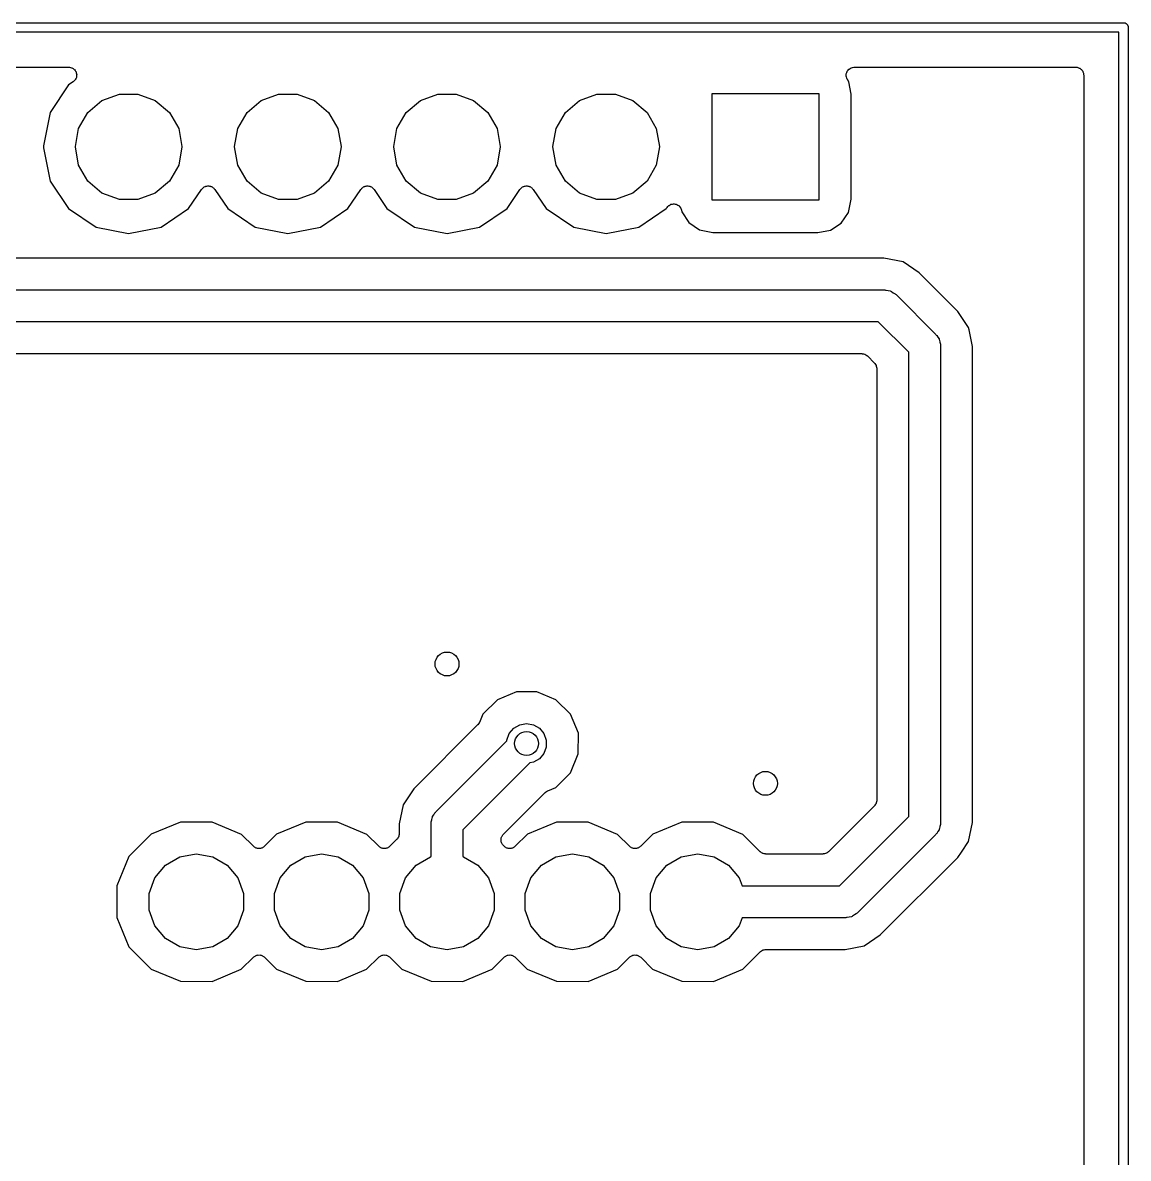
# Model space of a CAD drawing. Extents: x 109.8 to 142.9, y -87.7 to -53.3.
# Drawn here: x 125.31 to 142.95, y -71.39 to -53.27 of the extents above; entities that cross this region are included whole.
import ezdxf

# ---------------------------------------------------------------- set-up
doc = ezdxf.new("R2010")
doc.units = 0
doc.header["$MEASUREMENT"] = 0
doc.layers.add('BLACK', color=7, linetype='CONTINUOUS')

msp = doc.modelspace()

# ---------------------------------------------------------------- linework, layer by layer
at = {"layer": 'Black'}
for p, q in [((109.855, -53.265), (142.875, -53.265)), ((142.875, -53.265), (142.881, -53.2661)), ((142.881, -53.2661), (142.888, -53.2661)), ((142.888, -53.2661), (142.894, -53.2684)), ((142.894, -53.2684), (142.901, -53.2695)), ((142.901, -53.2695), (142.906, -53.2728)), ((142.906, -53.2728), (142.912, -53.275)), ((142.912, -53.275), (142.918, -53.2793)), ((142.918, -53.2793), (142.923, -53.2825)), ((142.923, -53.2825), (142.927, -53.2876)), ((142.8, -53.415), (109.93, -53.415)), ((142.8, -87.555), (142.8, -53.415)), ((142.927, -53.2876), (142.932, -53.2918)), ((142.932, -53.2918), (142.936, -53.2975)), ((142.936, -53.2975), (142.94, -53.3025)), ((142.94, -53.3025), (142.942, -53.3087)), ((142.942, -53.3087), (142.945, -53.3143)), ((142.945, -53.3143), (142.947, -53.3208)), ((142.947, -53.3208), (142.949, -53.327)), ((142.949, -53.327), (142.949, -53.3335)), ((142.949, -53.3335), (142.95, -53.34)), ((142.95, -53.34), (142.95, -87.63)), ((114.605, -53.975), (126.046, -53.975)), ((126.046, -53.975), (126.052, -53.9762)), ((126.052, -53.9762), (126.059, -53.9758)), ((126.059, -53.9758), (126.074, -53.98)), ((126.074, -53.98), (126.089, -53.9827)), ((126.089, -53.9827), (126.095, -53.9861)), ((126.095, -53.9861), (126.102, -53.9881)), ((126.102, -53.9881), (126.114, -53.9971)), ((126.114, -53.9971), (126.127, -54.0047)), ((126.127, -54.0047), (126.132, -54.0101)), ((126.132, -54.0101), (126.137, -54.0142)), ((138.478, -54.0239), (138.49, -54.0088)), ((138.49, -54.0088), (138.492, -54.0071)), ((138.492, -54.0071), (138.494, -54.0047)), ((138.494, -54.0047), (138.511, -53.9952)), ((138.511, -53.9952), (138.527, -53.9849)), ((138.527, -53.9849), (138.53, -53.9842)), ((138.53, -53.9842), (138.533, -53.9827)), ((138.533, -53.9827), (138.551, -53.9794)), ((138.551, -53.9794), (138.57, -53.9751)), ((138.57, -53.9751), (138.573, -53.9755)), ((138.573, -53.9755), (138.576, -53.975)), ((138.576, -53.975), (142.113, -53.975)), ((142.113, -53.975), (142.124, -53.9769)), ((142.124, -53.9769), (142.135, -53.9769)), ((142.135, -53.9769), (142.145, -53.9807)), ((142.145, -53.9807), (142.156, -53.9827)), ((142.156, -53.9827), (142.166, -53.9882)), ((142.166, -53.9882), (142.177, -53.992)), ((142.177, -53.992), (142.185, -53.9992)), ((142.185, -53.9992), (142.195, -54.0047)), ((142.195, -54.0047), (142.202, -54.0132)), ((126.137, -54.1876), (126.127, -54.1993)), ((126.137, -54.0142), (126.146, -54.0268)), ((126.148, -54.1771), (126.137, -54.1876)), ((126.146, -54.0268), (126.155, -54.0385)), ((126.151, -54.1708), (126.148, -54.1771)), ((126.155, -54.1655), (126.151, -54.1708)), ((126.155, -54.0385), (126.158, -54.0451)), ((126.161, -54.1512), (126.155, -54.1655)), ((126.158, -54.0451), (126.162, -54.0509)), ((126.167, -54.1375), (126.161, -54.1512)), ((126.162, -54.0509), (126.165, -54.0656)), ((126.165, -54.0656), (126.171, -54.0799)), ((126.168, -54.1306), (126.167, -54.1375)), ((126.171, -54.1241), (126.168, -54.1306)), ((126.171, -54.0799), (126.171, -54.0869)), ((126.171, -54.0869), (126.172, -54.0937)), ((126.172, -54.0937), (126.171, -54.1088)), ((126.171, -54.1088), (126.171, -54.1241)), ((138.45, -54.086), (138.451, -54.083)), ((138.451, -54.105), (138.45, -54.086)), ((138.451, -54.0799), (138.457, -54.0621)), ((138.451, -54.083), (138.451, -54.0799)), ((138.451, -54.1241), (138.451, -54.105)), ((138.452, -54.127), (138.451, -54.1241)), ((138.452, -54.1301), (138.452, -54.127)), ((138.46, -54.1476), (138.452, -54.1301)), ((138.457, -54.0621), (138.463, -54.0439)), ((138.466, -54.1655), (138.46, -54.1476)), ((138.463, -54.0439), (138.465, -54.0414)), ((138.465, -54.0414), (138.466, -54.0385)), ((138.466, -54.0385), (138.478, -54.0239)), ((138.468, -54.1679), (138.466, -54.1655)), ((138.469, -54.1707), (138.468, -54.1679)), ((138.493, -54.2075), (138.469, -54.1707)), ((142.202, -54.0132), (142.21, -54.0204)), ((142.21, -54.0204), (142.216, -54.03)), ((142.216, -54.03), (142.223, -54.0385)), ((142.223, -54.0385), (142.227, -54.0489)), ((142.227, -54.0489), (142.232, -54.0586)), ((142.232, -54.0586), (142.234, -54.0695)), ((142.234, -54.0695), (142.238, -54.0799)), ((142.238, -54.0799), (142.238, -54.0911)), ((142.238, -54.0911), (142.24, -54.102)), ((142.24, -54.102), (142.24, -86.868)), ((126.042, -54.2574), (125.748, -54.6972)), ((126.116, -54.2076), (126.042, -54.2574)), ((126.121, -54.2028), (126.116, -54.2076)), ((126.127, -54.1993), (126.121, -54.2028)), ((138.53, -54.4068), (138.493, -54.2075)), ((126.349, -54.6954), (126.575, -54.5056)), ((126.575, -54.5056), (126.852, -54.4047)), ((126.852, -54.4047), (127.148, -54.4047)), ((127.148, -54.4047), (127.425, -54.5056)), ((127.425, -54.5056), (127.651, -54.6954)), ((128.889, -54.6954), (129.115, -54.5056)), ((129.115, -54.5056), (129.392, -54.4047)), ((129.392, -54.4047), (129.688, -54.4047)), ((129.688, -54.4047), (129.965, -54.5056)), ((129.965, -54.5056), (130.191, -54.6954)), ((131.429, -54.6954), (131.655, -54.5056)), ((131.655, -54.5056), (131.932, -54.4047)), ((131.932, -54.4047), (132.228, -54.4047)), ((132.228, -54.4047), (132.505, -54.5056)), ((132.505, -54.5056), (132.731, -54.6954)), ((133.969, -54.6954), (134.195, -54.5056)), ((134.195, -54.5056), (134.472, -54.4047)), ((134.472, -54.4047), (134.768, -54.4047)), ((134.768, -54.4047), (135.045, -54.5056)), ((135.045, -54.5056), (135.271, -54.6954)), ((136.31, -56.095), (136.31, -54.395)), ((136.31, -54.395), (138.01, -54.395)), ((138.01, -54.395), (138.01, -56.095)), ((138.53, -56.0823), (138.53, -54.4068)), ((125.748, -54.6972), (125.642, -55.2284)), ((126.201, -54.951), (126.349, -54.6954)), ((127.651, -54.6954), (127.799, -54.951)), ((128.741, -54.951), (128.889, -54.6954)), ((130.191, -54.6954), (130.339, -54.951)), ((131.281, -54.951), (131.429, -54.6954)), ((132.731, -54.6954), (132.879, -54.951)), ((133.821, -54.951), (133.969, -54.6954)), ((135.271, -54.6954), (135.419, -54.951)), ((126.15, -55.2418), (126.201, -54.951)), ((127.799, -54.951), (127.85, -55.2418)), ((128.69, -55.2418), (128.741, -54.951)), ((130.339, -54.951), (130.39, -55.2418)), ((131.23, -55.2418), (131.281, -54.951)), ((132.879, -54.951), (132.93, -55.2418)), ((133.77, -55.2418), (133.821, -54.951)), ((135.419, -54.951), (135.47, -55.2418)), ((125.642, -55.2284), (125.642, -55.2616)), ((125.642, -55.2616), (125.748, -55.7928)), ((126.15, -55.2482), (126.15, -55.2418)), ((126.201, -55.539), (126.15, -55.2482)), ((127.85, -55.2482), (127.799, -55.539)), ((127.85, -55.2418), (127.85, -55.2482)), ((128.69, -55.2482), (128.69, -55.2418)), ((128.741, -55.539), (128.69, -55.2482)), ((130.39, -55.2482), (130.339, -55.539)), ((130.39, -55.2418), (130.39, -55.2482)), ((131.23, -55.2482), (131.23, -55.2418)), ((131.281, -55.539), (131.23, -55.2482)), ((132.93, -55.2482), (132.879, -55.539)), ((132.93, -55.2418), (132.93, -55.2482)), ((133.77, -55.2482), (133.77, -55.2418)), ((133.821, -55.539), (133.77, -55.2482)), ((135.47, -55.2482), (135.419, -55.539)), ((135.47, -55.2418), (135.47, -55.2482)), ((126.349, -55.7946), (126.201, -55.539)), ((127.799, -55.539), (127.651, -55.7946)), ((128.889, -55.7946), (128.741, -55.539)), ((130.339, -55.539), (130.191, -55.7946)), ((131.429, -55.7946), (131.281, -55.539)), ((132.879, -55.539), (132.731, -55.7946)), ((133.969, -55.7946), (133.821, -55.539)), ((135.419, -55.539), (135.271, -55.7946)), ((125.748, -55.7928), (126.042, -56.2326)), ((126.575, -55.9844), (126.349, -55.7946)), ((127.651, -55.7946), (127.425, -55.9844)), ((129.115, -55.9844), (128.889, -55.7946)), ((130.191, -55.7946), (129.965, -55.9844)), ((131.655, -55.9844), (131.429, -55.7946)), ((132.731, -55.7946), (132.505, -55.9844)), ((134.195, -55.9844), (133.969, -55.7946)), ((135.271, -55.7946), (135.045, -55.9844)), ((126.852, -56.0853), (126.575, -55.9844)), ((127.425, -55.9844), (127.148, -56.0853)), ((127.958, -56.2326), (128.164, -55.9244)), ((128.164, -55.9244), (128.174, -55.9144)), ((128.174, -55.9144), (128.182, -55.9032)), ((128.182, -55.9032), (128.189, -55.8986)), ((128.189, -55.8986), (128.195, -55.8926)), ((128.195, -55.8926), (128.207, -55.8864)), ((128.207, -55.8864), (128.219, -55.8787)), ((128.219, -55.8787), (128.227, -55.8767)), ((128.227, -55.8767), (128.234, -55.873)), ((128.234, -55.873), (128.248, -55.8715)), ((128.248, -55.8715), (128.262, -55.8682)), ((128.262, -55.8682), (128.27, -55.8692)), ((128.27, -55.8692), (128.278, -55.8682)), ((128.278, -55.8682), (128.292, -55.8715)), ((128.292, -55.8715), (128.306, -55.873)), ((128.306, -55.873), (128.313, -55.8767)), ((128.313, -55.8767), (128.321, -55.8787)), ((128.321, -55.8787), (128.333, -55.8864)), ((128.333, -55.8864), (128.345, -55.8926)), ((128.345, -55.8926), (128.351, -55.8986)), ((128.351, -55.8986), (128.358, -55.9032)), ((128.358, -55.9032), (128.366, -55.9144)), ((128.366, -55.9144), (128.376, -55.9244)), ((128.376, -55.9244), (128.582, -56.2326)), ((129.392, -56.0853), (129.115, -55.9844)), ((129.965, -55.9844), (129.688, -56.0853)), ((130.498, -56.2326), (130.704, -55.9244)), ((130.704, -55.9244), (130.714, -55.9144)), ((130.714, -55.9144), (130.722, -55.9032)), ((130.722, -55.9032), (130.729, -55.8986)), ((130.729, -55.8986), (130.735, -55.8926)), ((130.735, -55.8926), (130.747, -55.8864)), ((130.747, -55.8864), (130.759, -55.8787)), ((130.759, -55.8787), (130.767, -55.8767)), ((130.767, -55.8767), (130.774, -55.873)), ((130.774, -55.873), (130.788, -55.8715)), ((130.788, -55.8715), (130.802, -55.8682)), ((130.802, -55.8682), (130.81, -55.8692)), ((130.81, -55.8692), (130.818, -55.8682)), ((130.818, -55.8682), (130.832, -55.8715)), ((130.832, -55.8715), (130.846, -55.873)), ((130.846, -55.873), (130.853, -55.8767)), ((130.853, -55.8767), (130.861, -55.8787)), ((130.861, -55.8787), (130.873, -55.8864)), ((130.873, -55.8864), (130.885, -55.8926)), ((130.885, -55.8926), (130.891, -55.8986)), ((130.891, -55.8986), (130.898, -55.9032)), ((130.898, -55.9032), (130.906, -55.9144)), ((130.906, -55.9144), (130.916, -55.9244)), ((130.916, -55.9244), (131.122, -56.2326)), ((131.932, -56.0853), (131.655, -55.9844)), ((132.505, -55.9844), (132.228, -56.0853)), ((133.038, -56.2326), (133.244, -55.9244)), ((133.244, -55.9244), (133.254, -55.9144)), ((133.254, -55.9144), (133.262, -55.9032)), ((133.262, -55.9032), (133.269, -55.8986)), ((133.269, -55.8986), (133.275, -55.8926)), ((133.275, -55.8926), (133.287, -55.8864)), ((133.287, -55.8864), (133.299, -55.8787)), ((133.299, -55.8787), (133.307, -55.8767)), ((133.307, -55.8767), (133.314, -55.873)), ((133.314, -55.873), (133.328, -55.8715)), ((133.328, -55.8715), (133.342, -55.8682)), ((133.342, -55.8682), (133.35, -55.8692)), ((133.35, -55.8692), (133.358, -55.8682)), ((133.358, -55.8682), (133.372, -55.8715)), ((133.372, -55.8715), (133.386, -55.873)), ((133.386, -55.873), (133.393, -55.8767)), ((133.393, -55.8767), (133.401, -55.8787)), ((133.401, -55.8787), (133.413, -55.8864)), ((133.413, -55.8864), (133.425, -55.8926)), ((133.425, -55.8926), (133.431, -55.8986)), ((133.431, -55.8986), (133.438, -55.9032)), ((133.438, -55.9032), (133.446, -55.9144)), ((133.446, -55.9144), (133.456, -55.9244)), ((133.456, -55.9244), (133.662, -56.2326)), ((134.472, -56.0853), (134.195, -55.9844)), ((135.045, -55.9844), (134.768, -56.0853)), ((127.148, -56.0853), (126.852, -56.0853)), ((129.688, -56.0853), (129.392, -56.0853)), ((132.228, -56.0853), (131.932, -56.0853)), ((134.768, -56.0853), (134.472, -56.0853)), ((135.615, -56.1862), (135.619, -56.1837)), ((135.619, -56.1837), (135.623, -56.1801)), ((135.623, -56.1801), (135.638, -56.1725)), ((135.638, -56.1725), (135.653, -56.1637)), ((135.653, -56.1637), (135.658, -56.1628)), ((135.658, -56.1628), (135.662, -56.1606)), ((135.662, -56.1606), (135.679, -56.1587)), ((135.679, -56.1587), (135.696, -56.1556)), ((135.696, -56.1556), (135.701, -56.1564)), ((135.701, -56.1564), (135.706, -56.1558)), ((135.706, -56.1558), (135.723, -56.1599)), ((135.723, -56.1599), (135.74, -56.1627)), ((135.74, -56.1627), (135.744, -56.1651)), ((135.744, -56.1651), (135.749, -56.1663)), ((135.749, -56.1663), (135.763, -56.1759)), ((135.763, -56.1759), (135.778, -56.1843)), ((135.778, -56.1843), (135.782, -56.1881)), ((138.01, -56.095), (136.31, -56.095)), ((138.487, -56.2965), (138.53, -56.0823)), ((126.042, -56.2326), (126.481, -56.5264)), ((127.519, -56.5264), (127.958, -56.2326)), ((128.582, -56.2326), (129.021, -56.5264)), ((130.059, -56.5264), (130.498, -56.2326)), ((131.122, -56.2326), (131.561, -56.5264)), ((132.599, -56.5264), (133.038, -56.2326)), ((133.662, -56.2326), (134.101, -56.5264)), ((135.139, -56.5264), (135.578, -56.2326)), ((135.578, -56.2326), (135.592, -56.212)), ((135.592, -56.212), (135.604, -56.1995)), ((135.604, -56.1995), (135.615, -56.1862)), ((135.782, -56.1881), (135.786, -56.1908)), ((135.786, -56.1908), (135.796, -56.2047)), ((135.796, -56.2047), (135.807, -56.2178)), ((135.807, -56.2178), (135.809, -56.2224)), ((135.809, -56.2224), (135.812, -56.2264)), ((135.812, -56.2264), (135.817, -56.2429)), ((135.817, -56.2429), (135.823, -56.2591)), ((135.823, -56.2591), (135.827, -56.2825)), ((135.827, -56.2825), (135.939, -56.4561)), ((138.371, -56.4662), (138.487, -56.2965)), ((126.481, -56.5264), (127, -56.6296)), ((127, -56.6296), (127.519, -56.5264)), ((129.021, -56.5264), (129.54, -56.6296)), ((129.54, -56.6296), (130.059, -56.5264)), ((131.561, -56.5264), (132.08, -56.6296)), ((132.08, -56.6296), (132.599, -56.5264)), ((134.101, -56.5264), (134.62, -56.6296)), ((134.62, -56.6296), (135.139, -56.5264)), ((135.939, -56.4561), (136.109, -56.5721)), ((138.197, -56.5779), (138.371, -56.4662)), ((136.109, -56.5721), (136.323, -56.6154)), ((136.323, -56.6154), (137.998, -56.6154)), ((137.998, -56.6154), (138.197, -56.5779)), ((139.052, -57.023), (120.383, -57.023)), ((139.356, -57.0833), (139.052, -57.023)), ((139.613, -57.255), (139.356, -57.0833)), ((140.23, -57.8723), (139.613, -57.255)), ((120.12, -57.531), (139.065, -57.531)), ((139.065, -57.531), (139.076, -57.5329)), ((139.076, -57.5329), (139.087, -57.532)), ((139.087, -57.532), (139.119, -57.5406)), ((139.119, -57.5406), (139.152, -57.5463)), ((139.152, -57.5463), (139.162, -57.5519)), ((139.162, -57.5519), (139.172, -57.5548)), ((139.172, -57.5548), (139.2, -57.5738)), ((139.2, -57.5738), (139.228, -57.5904)), ((139.228, -57.5904), (139.235, -57.599)), ((139.235, -57.599), (139.245, -57.6054)), ((139.245, -57.6054), (139.88, -58.2404)), ((140.402, -58.1293), (140.23, -57.8723)), ((138.96, -58.039), (120.015, -58.039)), ((139.446, -58.5252), (138.96, -58.039)), ((140.409, -58.1667), (140.402, -58.1293)), ((140.462, -58.4325), (140.409, -58.1667)), ((140.409, -58.1667), (140.409, -58.1667)), ((139.88, -58.2404), (139.886, -58.2495)), ((139.886, -58.2495), (139.895, -58.2567)), ((139.895, -58.2567), (139.911, -58.2855)), ((139.911, -58.2855), (139.93, -58.3127)), ((139.93, -58.3127), (139.933, -58.3234)), ((139.933, -58.3234), (139.939, -58.3331)), ((139.939, -58.3331), (139.944, -58.3658)), ((139.446, -65.9348), (139.446, -58.5252)), ((139.944, -58.3658), (139.953, -58.3979)), ((139.953, -58.3979), (139.952, -58.409)), ((139.952, -58.409), (139.954, -58.42)), ((139.954, -58.42), (139.954, -66.04)), ((140.462, -66.0275), (140.462, -58.4325)), ((120.028, -58.547), (138.697, -58.547)), ((138.697, -58.547), (138.702, -58.548)), ((138.702, -58.548), (138.708, -58.5475)), ((138.708, -58.5475), (138.724, -58.5518)), ((138.724, -58.5518), (138.74, -58.5547)), ((138.74, -58.5547), (138.745, -58.5575)), ((138.745, -58.5575), (138.75, -58.5589)), ((138.75, -58.5589), (138.764, -58.5684)), ((138.764, -58.5684), (138.778, -58.5767)), ((138.778, -58.5767), (138.782, -58.581)), ((138.782, -58.581), (138.787, -58.5842)), ((138.787, -58.5842), (138.901, -58.6984)), ((138.901, -58.6984), (138.904, -58.703)), ((138.904, -58.703), (138.908, -58.7066)), ((138.908, -58.7066), (138.917, -58.721)), ((138.917, -58.721), (138.926, -58.7346)), ((138.926, -58.7346), (138.928, -58.74)), ((138.928, -58.74), (138.93, -58.7448)), ((138.93, -58.7448), (138.933, -58.7611)), ((138.933, -58.7611), (138.938, -58.7772)), ((138.938, -58.7772), (138.937, -58.7827)), ((138.937, -58.7827), (138.938, -58.7882)), ((138.938, -58.7882), (138.938, -65.6718)), ((133.187, -63.9444), (132.883, -64.0698)), ((133.515, -63.9446), (133.187, -63.9444)), ((133.818, -64.0706), (133.515, -63.9446)), ((132.883, -64.0698), (132.651, -64.3018)), ((134.05, -64.303), (133.818, -64.0706)), ((132.651, -64.3018), (132.596, -64.4324)), ((134.176, -64.6065), (134.05, -64.303)), ((132.569, -64.4735), (131.55, -65.4923)), ((132.57, -64.4713), (132.569, -64.4735)), ((132.573, -64.4696), (132.57, -64.4713)), ((132.583, -64.4533), (132.573, -64.4696)), ((132.594, -64.4374), (132.583, -64.4533)), ((132.595, -64.4347), (132.594, -64.4374)), ((132.596, -64.4324), (132.595, -64.4347)), ((133.145, -64.5259), (133.241, -64.4705)), ((133.241, -64.4705), (133.35, -64.4513)), ((133.35, -64.4513), (133.459, -64.4705)), ((133.459, -64.4705), (133.555, -64.5259)), ((133.036, -64.7147), (133.074, -64.6106)), ((133.074, -64.6106), (133.145, -64.5259)), ((133.555, -64.5259), (133.626, -64.6106)), ((133.626, -64.6106), (133.664, -64.7147)), ((134.175, -64.9349), (134.176, -64.6065)), ((132.853, -64.9079), (133.036, -64.7247)), ((133.036, -64.7247), (133.036, -64.7147)), ((133.664, -64.8253), (133.626, -64.9294)), ((133.664, -64.7147), (133.664, -64.8253)), ((131.9, -65.8604), (132.853, -64.9079)), ((133.555, -65.0141), (133.459, -65.0695)), ((133.626, -64.9294), (133.555, -65.0141)), ((134.049, -65.2382), (134.175, -64.9349)), ((133.399, -65.08), (133.212, -65.2671)), ((133.459, -65.0695), (133.399, -65.08)), ((133.817, -65.4702), (134.049, -65.2382)), ((133.212, -65.2671), (132.334, -66.1452)), ((131.55, -65.4923), (131.378, -65.7493)), ((132.979, -66.2185), (133.646, -65.5512)), ((133.646, -65.5512), (133.649, -65.5496)), ((133.649, -65.5496), (133.65, -65.5473)), ((133.65, -65.5473), (133.667, -65.537)), ((133.667, -65.537), (133.683, -65.5259)), ((133.683, -65.5259), (133.685, -65.5252)), ((133.685, -65.5252), (133.688, -65.5237)), ((133.688, -65.5237), (133.817, -65.4702)), ((131.378, -65.7493), (131.318, -66.0525)), ((138.901, -65.7616), (138.167, -66.4958)), ((138.904, -65.757), (138.901, -65.7616)), ((138.908, -65.7534), (138.904, -65.757)), ((138.917, -65.739), (138.908, -65.7534)), ((138.926, -65.7254), (138.917, -65.739)), ((138.928, -65.72), (138.926, -65.7254)), ((138.93, -65.7152), (138.928, -65.72)), ((138.933, -65.6989), (138.93, -65.7152)), ((138.938, -65.6828), (138.933, -65.6989)), ((138.938, -65.6718), (138.937, -65.6773)), ((138.937, -65.6773), (138.938, -65.6828)), ((131.836, -65.9858), (131.841, -65.9531)), ((131.841, -65.9531), (131.847, -65.9434)), ((131.847, -65.9434), (131.85, -65.9327)), ((131.85, -65.9327), (131.869, -65.9055)), ((131.869, -65.9055), (131.885, -65.8767)), ((131.885, -65.8767), (131.894, -65.8695)), ((131.894, -65.8695), (131.9, -65.8604)), ((138.34, -67.041), (139.446, -65.9348)), ((127.828, -66.0248), (127.362, -66.2177)), ((128.334, -66.0252), (127.828, -66.0248)), ((128.8, -66.219), (128.334, -66.0252)), ((129.828, -66.0248), (129.362, -66.2177)), ((130.334, -66.0252), (129.828, -66.0248)), ((130.8, -66.219), (130.334, -66.0252)), ((131.318, -66.0525), (131.318, -66.2085)), ((131.826, -66.04), (131.828, -66.029)), ((131.826, -66.5749), (131.826, -66.04)), ((131.827, -66.0179), (131.836, -65.9858)), ((131.828, -66.029), (131.827, -66.0179)), ((132.334, -66.1452), (132.334, -66.5749)), ((133.828, -66.0248), (133.362, -66.2177)), ((134.334, -66.0252), (133.828, -66.0248)), ((134.8, -66.219), (134.334, -66.0252)), ((135.828, -66.0248), (135.362, -66.2177)), ((136.334, -66.0252), (135.828, -66.0248)), ((136.8, -66.219), (136.334, -66.0252)), ((139.93, -66.1473), (139.911, -66.1745)), ((139.933, -66.1366), (139.93, -66.1473)), ((139.939, -66.1269), (139.933, -66.1366)), ((139.944, -66.0942), (139.939, -66.1269)), ((139.953, -66.0621), (139.944, -66.0942)), ((139.954, -66.04), (139.952, -66.051)), ((139.952, -66.051), (139.953, -66.0621)), ((140.402, -66.3307), (140.462, -66.0275)), ((127.362, -66.2177), (127.004, -66.5747)), ((128.99, -66.4091), (128.8, -66.219)), ((129.362, -66.2177), (129.17, -66.4092)), ((130.99, -66.4091), (130.8, -66.219)), ((131.281, -66.2984), (131.17, -66.4092)), ((131.284, -66.2938), (131.281, -66.2984)), ((131.288, -66.2901), (131.284, -66.2938)), ((131.297, -66.2758), (131.288, -66.2901)), ((131.306, -66.2623), (131.297, -66.2758)), ((131.308, -66.2568), (131.306, -66.2623)), ((131.31, -66.252), (131.308, -66.2568)), ((131.313, -66.2357), (131.31, -66.252)), ((131.318, -66.2197), (131.313, -66.2357)), ((131.318, -66.2085), (131.317, -66.2141)), ((131.317, -66.2141), (131.318, -66.2197)), ((132.942, -66.2972), (132.945, -66.2864)), ((132.943, -66.3082), (132.942, -66.2972)), ((132.942, -66.3192), (132.943, -66.3082)), ((132.945, -66.33), (132.942, -66.3192)), ((132.945, -66.2864), (132.946, -66.2753)), ((132.946, -66.3412), (132.945, -66.33)), ((132.946, -66.2753), (132.951, -66.2653)), ((132.951, -66.2653), (132.954, -66.2546)), ((132.954, -66.2546), (132.96, -66.2455)), ((132.96, -66.2455), (132.965, -66.2354)), ((132.965, -66.2354), (132.973, -66.2275)), ((132.973, -66.2275), (132.979, -66.2185)), ((133.362, -66.2177), (133.17, -66.4092)), ((134.99, -66.4091), (134.8, -66.219)), ((135.362, -66.2177), (135.17, -66.4092)), ((137.077, -66.4957), (136.8, -66.219)), ((139.88, -66.2196), (138.625, -67.4746)), ((139.886, -66.2105), (139.88, -66.2196)), ((139.895, -66.2033), (139.886, -66.2105)), ((139.911, -66.1745), (139.895, -66.2033)), ((140.287, -66.5025), (140.402, -66.3307)), ((128.999, -66.4154), (128.99, -66.4091)), ((129.007, -66.4233), (128.999, -66.4154)), ((129.017, -66.428), (129.007, -66.4233)), ((129.026, -66.4344), (129.017, -66.428)), ((129.037, -66.4373), (129.026, -66.4344)), ((129.047, -66.442), (129.037, -66.4373)), ((129.058, -66.443), (129.047, -66.442)), ((129.069, -66.4458), (129.058, -66.443)), ((129.08, -66.4449), (129.069, -66.4458)), ((129.091, -66.4459), (129.08, -66.4449)), ((129.102, -66.443), (129.091, -66.4459)), ((129.113, -66.442), (129.102, -66.443)), ((129.123, -66.4374), (129.113, -66.442)), ((129.134, -66.4345), (129.123, -66.4374)), ((129.143, -66.4281), (129.134, -66.4345)), ((129.153, -66.4234), (129.143, -66.4281)), ((129.161, -66.4156), (129.153, -66.4234)), ((129.17, -66.4092), (129.161, -66.4156)), ((130.999, -66.4154), (130.99, -66.4091)), ((131.007, -66.4233), (130.999, -66.4154)), ((131.017, -66.428), (131.007, -66.4233)), ((131.026, -66.4344), (131.017, -66.428)), ((131.037, -66.4373), (131.026, -66.4344)), ((131.047, -66.442), (131.037, -66.4373)), ((131.058, -66.443), (131.047, -66.442)), ((131.069, -66.4458), (131.058, -66.443)), ((131.08, -66.4449), (131.069, -66.4458)), ((131.091, -66.4459), (131.08, -66.4449)), ((131.102, -66.443), (131.091, -66.4459)), ((131.113, -66.442), (131.102, -66.443)), ((131.123, -66.4374), (131.113, -66.442)), ((131.134, -66.4345), (131.123, -66.4374)), ((131.143, -66.4281), (131.134, -66.4345)), ((131.153, -66.4234), (131.143, -66.4281)), ((131.161, -66.4156), (131.153, -66.4234)), ((131.17, -66.4092), (131.161, -66.4156)), ((132.951, -66.3512), (132.946, -66.3412)), ((132.954, -66.3619), (132.951, -66.3512)), ((132.96, -66.371), (132.954, -66.3619)), ((132.965, -66.3811), (132.96, -66.371)), ((132.973, -66.389), (132.965, -66.3811)), ((132.979, -66.398), (132.973, -66.389)), ((132.99, -66.4091), (132.979, -66.398)), ((132.999, -66.4154), (132.99, -66.4091)), ((133.007, -66.4233), (132.999, -66.4154)), ((133.017, -66.428), (133.007, -66.4233)), ((133.026, -66.4344), (133.017, -66.428)), ((133.037, -66.4373), (133.026, -66.4344)), ((133.047, -66.442), (133.037, -66.4373)), ((133.058, -66.443), (133.047, -66.442)), ((133.069, -66.4458), (133.058, -66.443)), ((133.08, -66.4449), (133.069, -66.4458)), ((133.091, -66.4459), (133.08, -66.4449)), ((133.102, -66.443), (133.091, -66.4459)), ((133.113, -66.442), (133.102, -66.443)), ((133.123, -66.4374), (133.113, -66.442)), ((133.134, -66.4345), (133.123, -66.4374)), ((133.143, -66.4281), (133.134, -66.4345)), ((133.153, -66.4234), (133.143, -66.4281)), ((133.161, -66.4156), (133.153, -66.4234)), ((133.17, -66.4092), (133.161, -66.4156)), ((134.999, -66.4154), (134.99, -66.4091)), ((135.007, -66.4233), (134.999, -66.4154)), ((135.017, -66.428), (135.007, -66.4233)), ((135.026, -66.4344), (135.017, -66.428)), ((135.037, -66.4373), (135.026, -66.4344)), ((135.047, -66.442), (135.037, -66.4373)), ((135.058, -66.443), (135.047, -66.442)), ((135.069, -66.4458), (135.058, -66.443)), ((135.08, -66.4449), (135.069, -66.4458)), ((135.091, -66.4459), (135.08, -66.4449)), ((135.102, -66.443), (135.091, -66.4459)), ((135.113, -66.442), (135.102, -66.443)), ((135.123, -66.4374), (135.113, -66.442)), ((135.134, -66.4345), (135.123, -66.4374)), ((135.143, -66.4281), (135.134, -66.4345)), ((135.153, -66.4234), (135.143, -66.4281)), ((135.161, -66.4156), (135.153, -66.4234)), ((135.17, -66.4092), (135.161, -66.4156)), ((137.081, -66.499), (137.077, -66.4957)), ((137.085, -66.5033), (137.081, -66.499)), ((137.099, -66.5116), (137.085, -66.5033)), ((137.113, -66.5211), (137.099, -66.5116)), ((138.144, -66.5116), (138.13, -66.5211)), ((138.158, -66.5033), (138.144, -66.5116)), ((138.162, -66.499), (138.158, -66.5033)), ((138.167, -66.4958), (138.162, -66.499)), ((140.23, -66.5877), (140.287, -66.5025)), ((140.287, -66.5025), (140.287, -66.5025)), ((127.004, -66.5747), (126.81, -67.0413)), ((127.588, -66.709), (127.818, -66.5762)), ((127.818, -66.5762), (128.08, -66.5301)), ((128.08, -66.5301), (128.342, -66.5762)), ((128.342, -66.5762), (128.572, -66.709)), ((129.588, -66.709), (129.818, -66.5762)), ((129.818, -66.5762), (130.08, -66.5301)), ((130.08, -66.5301), (130.342, -66.5762)), ((130.342, -66.5762), (130.572, -66.709)), ((131.588, -66.709), (131.818, -66.5762)), ((131.818, -66.5762), (131.826, -66.5749)), ((132.334, -66.5749), (132.342, -66.5762)), ((132.342, -66.5762), (132.572, -66.709)), ((133.588, -66.709), (133.818, -66.5762)), ((133.818, -66.5762), (134.08, -66.5301)), ((134.08, -66.5301), (134.342, -66.5762)), ((134.342, -66.5762), (134.572, -66.709)), ((135.588, -66.709), (135.818, -66.5762)), ((135.818, -66.5762), (136.08, -66.5301)), ((136.08, -66.5301), (136.342, -66.5762)), ((136.342, -66.5762), (136.572, -66.709)), ((137.118, -66.5225), (137.113, -66.5211)), ((137.123, -66.5253), (137.118, -66.5225)), ((137.139, -66.5282), (137.123, -66.5253)), ((137.155, -66.5325), (137.139, -66.5282)), ((137.161, -66.532), (137.155, -66.5325)), ((137.166, -66.533), (137.161, -66.532)), ((138.077, -66.533), (137.166, -66.533)), ((138.082, -66.532), (138.077, -66.533)), ((138.088, -66.5325), (138.082, -66.532)), ((138.104, -66.5282), (138.088, -66.5325)), ((138.12, -66.5253), (138.104, -66.5282)), ((138.125, -66.5225), (138.12, -66.5253)), ((138.13, -66.5211), (138.125, -66.5225)), ((138.993, -67.825), (140.23, -66.5877)), ((127.418, -66.9125), (127.588, -66.709)), ((128.572, -66.709), (128.742, -66.9125)), ((129.418, -66.9125), (129.588, -66.709)), ((130.572, -66.709), (130.742, -66.9125)), ((131.418, -66.9125), (131.588, -66.709)), ((132.572, -66.709), (132.742, -66.9125)), ((133.418, -66.9125), (133.588, -66.709)), ((134.572, -66.709), (134.742, -66.9125)), ((135.418, -66.9125), (135.588, -66.709)), ((136.572, -66.709), (136.742, -66.9125)), ((126.81, -67.0413), (126.81, -67.5465)), ((127.327, -67.1622), (127.418, -66.9125)), ((128.742, -66.9125), (128.833, -67.1622)), ((129.327, -67.1622), (129.418, -66.9125)), ((130.742, -66.9125), (130.833, -67.1622)), ((131.327, -67.1622), (131.418, -66.9125)), ((132.742, -66.9125), (132.833, -67.1622)), ((133.327, -67.1622), (133.418, -66.9125)), ((134.742, -66.9125), (134.833, -67.1622)), ((135.327, -67.1622), (135.418, -66.9125)), ((136.742, -66.9125), (136.789, -67.041)), ((136.789, -67.041), (138.34, -67.041)), ((127.327, -67.4278), (127.327, -67.1622)), ((128.833, -67.1622), (128.833, -67.4278)), ((129.327, -67.4278), (129.327, -67.1622)), ((130.833, -67.1622), (130.833, -67.4278)), ((131.327, -67.4278), (131.327, -67.1622)), ((132.833, -67.1622), (132.833, -67.4278)), ((133.327, -67.4278), (133.327, -67.1622)), ((134.833, -67.1622), (134.833, -67.4278)), ((135.327, -67.4278), (135.327, -67.1622)), ((126.81, -67.5465), (127.003, -68.0135)), ((127.418, -67.6775), (127.327, -67.4278)), ((128.833, -67.4278), (128.742, -67.6775)), ((129.418, -67.6775), (129.327, -67.4278)), ((130.833, -67.4278), (130.742, -67.6775)), ((131.418, -67.6775), (131.327, -67.4278)), ((132.833, -67.4278), (132.742, -67.6775)), ((133.418, -67.6775), (133.327, -67.4278)), ((134.833, -67.4278), (134.742, -67.6775)), ((135.418, -67.6775), (135.327, -67.4278)), ((136.789, -67.549), (136.742, -67.6775)), ((138.445, -67.549), (136.789, -67.549)), ((138.456, -67.5471), (138.445, -67.549)), ((138.467, -67.548), (138.456, -67.5471)), ((138.499, -67.5394), (138.467, -67.548)), ((138.532, -67.5337), (138.499, -67.5394)), ((138.542, -67.5281), (138.532, -67.5337)), ((138.552, -67.5252), (138.542, -67.5281)), ((138.58, -67.5062), (138.552, -67.5252)), ((138.608, -67.4896), (138.58, -67.5062)), ((138.615, -67.481), (138.608, -67.4896)), ((138.625, -67.4746), (138.615, -67.481)), ((127.588, -67.881), (127.418, -67.6775)), ((128.742, -67.6775), (128.572, -67.881)), ((129.588, -67.881), (129.418, -67.6775)), ((130.742, -67.6775), (130.572, -67.881)), ((131.588, -67.881), (131.418, -67.6775)), ((132.742, -67.6775), (132.572, -67.881)), ((133.588, -67.881), (133.418, -67.6775)), ((134.742, -67.6775), (134.572, -67.881)), ((135.588, -67.881), (135.418, -67.6775)), ((136.742, -67.6775), (136.572, -67.881)), ((127.818, -68.0138), (127.588, -67.881)), ((128.572, -67.881), (128.342, -68.0138)), ((129.818, -68.0138), (129.588, -67.881)), ((130.572, -67.881), (130.342, -68.0138)), ((131.818, -68.0138), (131.588, -67.881)), ((132.572, -67.881), (132.342, -68.0138)), ((133.818, -68.0138), (133.588, -67.881)), ((134.572, -67.881), (134.342, -68.0138)), ((135.818, -68.0138), (135.588, -67.881)), ((136.572, -67.881), (136.342, -68.0138)), ((138.736, -67.9967), (138.993, -67.825)), ((127.003, -68.0135), (127.36, -68.371)), ((128.08, -68.0599), (127.818, -68.0138)), ((128.342, -68.0138), (128.08, -68.0599)), ((129.047, -68.148), (129.058, -68.147)), ((129.058, -68.147), (129.069, -68.1441)), ((129.069, -68.1441), (129.08, -68.1451)), ((129.08, -68.1451), (129.091, -68.1442)), ((129.091, -68.1442), (129.102, -68.147)), ((129.102, -68.147), (129.113, -68.148)), ((130.08, -68.0599), (129.818, -68.0138)), ((130.342, -68.0138), (130.08, -68.0599)), ((131.047, -68.148), (131.058, -68.147)), ((131.058, -68.147), (131.069, -68.1441)), ((131.069, -68.1441), (131.08, -68.1451)), ((131.08, -68.1451), (131.091, -68.1442)), ((131.091, -68.1442), (131.102, -68.147)), ((131.102, -68.147), (131.113, -68.148)), ((132.08, -68.0599), (131.818, -68.0138)), ((132.342, -68.0138), (132.08, -68.0599)), ((133.047, -68.148), (133.058, -68.147)), ((133.058, -68.147), (133.069, -68.1441)), ((133.069, -68.1441), (133.08, -68.1451)), ((133.08, -68.1451), (133.091, -68.1442)), ((133.091, -68.1442), (133.102, -68.147)), ((133.102, -68.147), (133.113, -68.148)), ((134.08, -68.0599), (133.818, -68.0138)), ((134.342, -68.0138), (134.08, -68.0599)), ((135.047, -68.148), (135.058, -68.147)), ((135.058, -68.147), (135.069, -68.1441)), ((135.069, -68.1441), (135.08, -68.1451)), ((135.08, -68.1451), (135.091, -68.1442)), ((135.091, -68.1442), (135.102, -68.147)), ((135.102, -68.147), (135.113, -68.148)), ((136.08, -68.0599), (135.818, -68.0138)), ((136.342, -68.0138), (136.08, -68.0599)), ((136.798, -68.3723), (137.077, -68.0941)), ((137.077, -68.0941), (137.082, -68.0909)), ((137.082, -68.0909), (137.085, -68.0867)), ((137.085, -68.0867), (137.1, -68.0784)), ((137.1, -68.0784), (137.113, -68.0689)), ((137.113, -68.0689), (137.119, -68.0674)), ((137.119, -68.0674), (137.123, -68.0647)), ((137.123, -68.0647), (137.14, -68.0618)), ((137.14, -68.0618), (137.156, -68.0575)), ((137.156, -68.0575), (137.161, -68.058)), ((137.161, -68.058), (137.167, -68.057)), ((137.167, -68.057), (138.432, -68.057)), ((138.432, -68.057), (138.736, -67.9967)), ((128.798, -68.3723), (128.99, -68.1808)), ((128.99, -68.1808), (128.999, -68.1744)), ((128.999, -68.1744), (129.007, -68.1666)), ((129.007, -68.1666), (129.017, -68.1619)), ((129.017, -68.1619), (129.026, -68.1555)), ((129.026, -68.1555), (129.037, -68.1526)), ((129.037, -68.1526), (129.047, -68.148)), ((129.113, -68.148), (129.123, -68.1527)), ((129.123, -68.1527), (129.134, -68.1556)), ((129.134, -68.1556), (129.143, -68.162)), ((129.143, -68.162), (129.153, -68.1667)), ((129.153, -68.1667), (129.161, -68.1746)), ((129.161, -68.1746), (129.17, -68.1809)), ((129.17, -68.1809), (129.36, -68.371)), ((130.798, -68.3723), (130.99, -68.1808)), ((130.99, -68.1808), (130.999, -68.1744)), ((130.999, -68.1744), (131.007, -68.1666)), ((131.007, -68.1666), (131.017, -68.1619)), ((131.017, -68.1619), (131.026, -68.1555)), ((131.026, -68.1555), (131.037, -68.1526)), ((131.037, -68.1526), (131.047, -68.148)), ((131.113, -68.148), (131.123, -68.1527)), ((131.123, -68.1527), (131.134, -68.1556)), ((131.134, -68.1556), (131.143, -68.162)), ((131.143, -68.162), (131.153, -68.1667)), ((131.153, -68.1667), (131.161, -68.1746)), ((131.161, -68.1746), (131.17, -68.1809)), ((131.17, -68.1809), (131.36, -68.371)), ((132.798, -68.3723), (132.99, -68.1808)), ((132.99, -68.1808), (132.999, -68.1744)), ((132.999, -68.1744), (133.007, -68.1666)), ((133.007, -68.1666), (133.017, -68.1619)), ((133.017, -68.1619), (133.026, -68.1555)), ((133.026, -68.1555), (133.037, -68.1526)), ((133.037, -68.1526), (133.047, -68.148)), ((133.113, -68.148), (133.123, -68.1527)), ((133.123, -68.1527), (133.134, -68.1556)), ((133.134, -68.1556), (133.143, -68.162)), ((133.143, -68.162), (133.153, -68.1667)), ((133.153, -68.1667), (133.161, -68.1746)), ((133.161, -68.1746), (133.17, -68.1809)), ((133.17, -68.1809), (133.36, -68.371)), ((134.798, -68.3723), (134.99, -68.1808)), ((134.99, -68.1808), (134.999, -68.1744)), ((134.999, -68.1744), (135.007, -68.1666)), ((135.007, -68.1666), (135.017, -68.1619)), ((135.017, -68.1619), (135.026, -68.1555)), ((135.026, -68.1555), (135.037, -68.1526)), ((135.037, -68.1526), (135.047, -68.148)), ((135.113, -68.148), (135.123, -68.1527)), ((135.123, -68.1527), (135.134, -68.1556)), ((135.134, -68.1556), (135.143, -68.162)), ((135.143, -68.162), (135.153, -68.1667)), ((135.153, -68.1667), (135.161, -68.1746)), ((135.161, -68.1746), (135.17, -68.1809)), ((135.17, -68.1809), (135.36, -68.371)), ((127.36, -68.371), (127.826, -68.5648)), ((128.332, -68.5652), (128.798, -68.3723)), ((129.36, -68.371), (129.826, -68.5648)), ((130.332, -68.5652), (130.798, -68.3723)), ((131.36, -68.371), (131.826, -68.5648)), ((132.332, -68.5652), (132.798, -68.3723)), ((133.36, -68.371), (133.826, -68.5648)), ((134.332, -68.5652), (134.798, -68.3723)), ((135.36, -68.371), (135.826, -68.5648)), ((136.332, -68.5652), (136.798, -68.3723)), ((127.826, -68.5648), (128.332, -68.5652)), ((129.826, -68.5648), (130.332, -68.5652)), ((131.826, -68.5648), (132.332, -68.5652)), ((133.826, -68.5648), (134.332, -68.5652)), ((135.826, -68.5648), (136.332, -68.5652))]:
    msp.add_line(p, q, dxfattribs=at)
for centre in [(132.08, -63.5), (133.35, -64.77), (137.16, -65.405)]:
    msp.add_circle(centre, 0.1905, dxfattribs=at)

doc.saveas('drawing.dxf')
